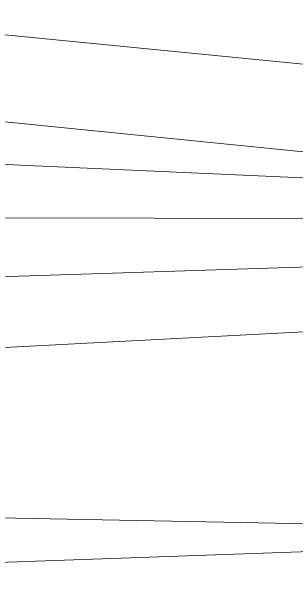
# Model space of a CAD drawing. Header units: millimetres. Extents: x 0 to 841, y 0 to 594.
# Drawn here: x 144.6 to 181.6, y 333.9 to 408.6 of the extents above; entities that cross this region are included whole.
import ezdxf

# ---------------------------------------------------------------- set-up
doc = ezdxf.new("R2010")
doc.units = ezdxf.units.MM
doc.layers.add('08-FINA', color=5, linetype='CONTINUOUS', lineweight=18)

msp = doc.modelspace()

# ---------------------------------------------------------------- linework, layer by layer
at = {"layer": '08-FINA'}
for p, q in [((51.479, 414.562), (206.86, 399.373)), ((51.477, 403.55), (222.272, 386.372)), ((51.496, 392.801), (282.674, 382.556)), ((51.5, 381.991), (299.617, 381.475)), ((51.498, 371.147), (296.073, 379.157)), ((51.494, 360.233), (193.543, 367.585)), ((51.499, 344.615), (311.718, 339.697)), ((51.497, 333.859), (185.705, 338.614))]:
    msp.add_line(p, q, dxfattribs=at)

doc.saveas('drawing.dxf')
